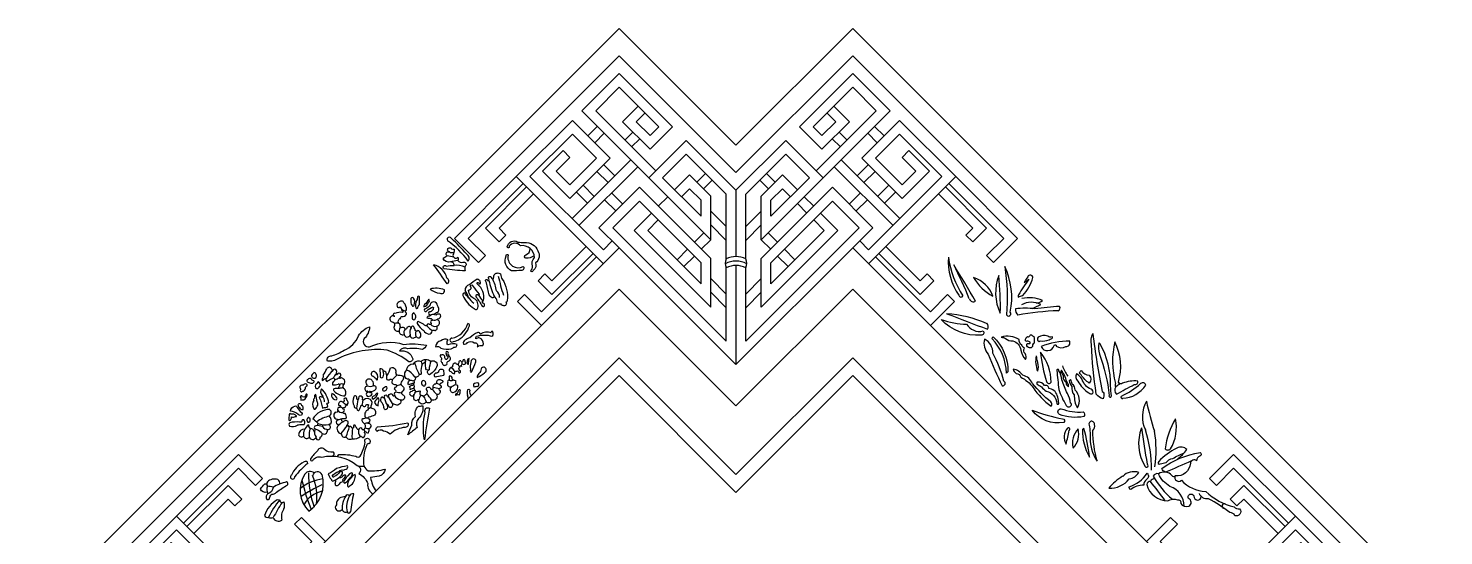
# Model space of a CAD drawing. Extents: x -66030 to 95157, y -13132 to 45879.
# Drawn here: x 28907 to 30510, y 15890 to 16465 of the extents above; entities that cross this region are included whole.
import ezdxf

# ---------------------------------------------------------------- set-up
doc = ezdxf.new("R2010")
doc.units = 0
doc.header["$LTSCALE"] = 100
doc.header["$MEASUREMENT"] = 0
for name, color, linetype in [('3', 11, 'CONTINUOUS'), ('4', 121, 'CONTINUOUS'), ('7', 105, 'CONTINUOUS')]:
    doc.layers.add(name, color=color, linetype=linetype)

# ---------------------------------------------------------------- blocks, each defined once
blk = doc.blocks.new('窗-076')
at = {"layer": '3'}
for p, q in [((-152.4, 1225.8), (-142.7, 1235.5)), ((-145.3, 1218.7), (-135.6, 1228.4)), ((-106.1, 1229.7), (-114.4, 1221.4)), ((106.1, 1229.7), (114.4, 1221.4)), ((145.3, 1218.7), (135.6, 1228.4)), ((152.4, 1225.8), (142.7, 1235.5)), ((-99.1, 1222.6), (-107.4, 1214.3)), ((99.1, 1222.6), (107.4, 1214.3)), ((-168.7, 1140.6), (-108.2, 1201)), ((-136, 1196.1), (-124.6, 1184.7)), ((168.7, 1140.6), (108.2, 1201)), ((136, 1196.1), (124.6, 1184.7)), ((-161.6, 1133.5), (-101.1, 1194)), ((-143.1, 1189.1), (-131.6, 1177.6)), ((-40.4, 1178.1), (-31.4, 1187.1)), ((-33.4, 1171.1), (-24.4, 1180.1)), ((33.4, 1171.1), (24.4, 1180.1)), ((40.4, 1178.1), (31.4, 1187.1)), ((161.6, 1133.5), (101.1, 1194)), ((143.1, 1189.1), (131.6, 1177.6)), ((-164.3, 1167.9), (-152.9, 1156.4)), ((-157.2, 1174.9), (-145.8, 1163.5)), ((-116.6, 1155.5), (-128.1, 1167)), ((116.6, 1155.5), (128.1, 1167)), ((157.2, 1174.9), (145.8, 1163.5)), ((164.3, 1167.9), (152.9, 1156.4)), ((-123.7, 1148.5), (-135.2, 1159.9)), ((-70.2, 1163.1), (-80, 1153.3)), ((72.9, 1146.3), (63.2, 1156)), ((70.2, 1163.1), (80, 1153.3)), ((123.7, 1148.5), (135.2, 1159.9)), ((-26, 1148.3), (-10, 1132.3)), ((26, 1148.3), (10, 1132.3)), ((-33.1, 1125.9), (-42.8, 1116.2)), ((-26, 1134.2), (-10, 1118.2)), ((26, 1134.2), (10, 1118.2)), ((33.1, 1125.9), (42.8, 1116.2)), ((-49.9, 1109.1), (-60.7, 1098.3)), ((-26, 1118.8), (-35.7, 1109.1)), ((26, 1118.8), (35.7, 1109.1)), ((49.9, 1109.1), (60.7, 1098.3)), ((-42.8, 1102), (-53.6, 1091.2)), ((42.8, 1102), (53.6, 1091.2)), ((-26, 1078.9), (-10, 1062.9)), ((26, 1078.9), (10, 1062.9)), ((-26, 1064.8), (-10, 1048.8)), ((26, 1064.8), (10, 1048.8))]:
    blk.add_line(p, q, dxfattribs=at)
for points in [[(120.2, -91.9), (0, 28.3), (-120.2, -91.9), (-700, 487.9), (-579.8, 608.1), (-700, 728.3), (-120.2, 1308.1), (0, 1187.9), (120.2, 1308.1), (700, 728.3), (579.8, 608.1), (700, 487.9)], [(120.2, 105.7), (0, 226), (-120.2, 105.7), (-502.4, 487.9), (-382.2, 608.1), (-502.4, 728.3), (-120.2, 1110.5), (0, 990.3), (120.2, 1110.5), (502.4, 728.3), (382.2, 608.1), (502.4, 487.9)]]:
    blk.add_lwpolyline(points, close=True, dxfattribs=at)
for points in [[(-100.7, 1256.4), (-116.7, 1240.3), (-88.4, 1212), (-65.3, 1235.2), (-120.1, 1289.9), (-158.6, 1251.4), (-26, 1118.8), (-26, 1163.7), (-47.8, 1185.5), (-63.2, 1170.1)], [(100.7, 1256.4), (116.7, 1240.3), (88.4, 1212), (65.3, 1235.2), (120.1, 1289.9), (158.6, 1251.4), (26, 1118.8), (26, 1163.7), (47.8, 1185.5), (63.2, 1170.1)], [(-82.6, 1189.6), (-144.4, 1251.4), (-120.1, 1275.8), (-79.5, 1235.2), (-88.4, 1226.2), (-102.6, 1240.3), (-93.6, 1249.3)], [(82.6, 1189.6), (144.4, 1251.4), (120.1, 1275.8), (79.5, 1235.2), (88.4, 1226.2), (102.6, 1240.3), (93.6, 1249.3)], [(-127.3, 1117.6), (-136.5, 1108.4), (-212, 1183.8), (-168.3, 1227.5), (-143.5, 1202.8), (-170.9, 1175.4), (-185.1, 1189.5), (-170.9, 1203.6), (-178, 1210.7), (-199.2, 1189.5), (-170.9, 1161.2), (-129.4, 1202.8), (-168.3, 1241.7), (-226.1, 1183.8), (-136.5, 1094.2)], [(127.3, 1117.6), (136.5, 1108.4), (212, 1183.8), (168.3, 1227.5), (143.5, 1202.8), (170.9, 1175.4), (185.1, 1189.5), (170.9, 1203.6), (178, 1210.7), (199.2, 1189.5), (170.9, 1161.2), (129.4, 1202.8), (168.3, 1241.7), (226.1, 1183.8), (136.5, 1094.2)], [(-89.7, 1182.5), (-51.2, 1221), (0, 1169.8), (0, 1101.5)], [(89.7, 1182.5), (51.2, 1221), (0, 1169.8), (0, 1101.5)], [(-10, 1099.2), (-10, 1165.7), (-51.2, 1206.9), (-75.5, 1182.5), (-36, 1143), (-36, 1159.6), (-47.8, 1171.4), (-56.1, 1163.1)], [(10, 1099.2), (10, 1165.7), (51.2, 1206.9), (75.5, 1182.5), (36, 1143), (36, 1159.6), (47.8, 1171.4), (56.1, 1163.1)], [(-226.1, 1183.8), (-289.7, 1120.2), (-265, 1095.5), (-257.9, 1102.5), (-275.6, 1120.2), (-219, 1176.8)], [(226.1, 1183.8), (289.7, 1120.2), (265, 1095.5), (257.9, 1102.5), (275.6, 1120.2), (219, 1176.8)], [(-215.5, 1173.2), (-257.9, 1130.8), (-243.8, 1116.7), (-236.7, 1123.7), (-243.8, 1130.8), (-208.4, 1166.2)], [(-87, 1146.3), (-104.9, 1128.3), (-26, 1049.4), (-26, 1099.4), (-99.4, 1172.8), (-141, 1131.2), (-120.2, 1110.5)], [(87, 1146.3), (104.9, 1128.3), (26, 1049.4), (26, 1099.4), (99.4, 1172.8), (141, 1131.2), (120.2, 1110.5)], [(215.5, 1173.2), (257.9, 1130.8), (243.8, 1116.7), (236.7, 1123.7), (243.8, 1130.8), (208.4, 1166.2)], [(-80, 1139.2), (-90.8, 1128.3), (-36, 1073.5), (-36, 1095.2), (-99.4, 1158.6), (-126.8, 1131.2), (-10, 1014.4), (-10, 1090.1)], [(80, 1139.2), (90.8, 1128.3), (36, 1073.5), (36, 1095.2), (99.4, 1158.6), (126.8, 1131.2), (10, 1014.4), (10, 1090.1)], [(-147.1, 1104.8), (-189.5, 1062.4), (-203.6, 1076.5), (-196.6, 1083.6), (-189.5, 1076.5), (-154.1, 1111.9)], [(147.1, 1104.8), (189.5, 1062.4), (203.6, 1076.5), (196.6, 1083.6), (189.5, 1076.5), (154.1, 1111.9)], [(-200.1, 1030.6), (-224.9, 1055.3), (-217.8, 1062.4), (-200.1, 1044.7), (-143.5, 1101.3)], [(200.1, 1030.6), (224.9, 1055.3), (217.8, 1062.4), (200.1, 1044.7), (143.5, 1101.3)], [(0, 1092.3), (0, 990.3)], [(0, 1092.3), (0, 990.3)], [(-575.7, 834.2), (-512.1, 897.9), (-487.3, 873.1), (-494.4, 866), (-512.1, 883.7), (-568.7, 827.1)], [(575.7, 834.2), (512.1, 897.9), (487.3, 873.1), (494.4, 866), (512.1, 883.7), (568.7, 827.1)], [(-565.1, 823.6), (-522.7, 866), (-508.6, 851.9), (-515.6, 844.8), (-522.7, 851.9), (-558.1, 816.5)], [(565.1, 823.6), (522.7, 866), (508.6, 851.9), (515.6, 844.8), (522.7, 851.9), (558.1, 816.5)], [(-509.4, 735.4), (-500.2, 744.6), (-575.7, 820.1), (-619.4, 776.4), (-594.7, 751.7), (-567.3, 779.1), (-581.4, 793.2), (-595.5, 779.1), (-602.6, 786.1), (-581.4, 807.3), (-553.1, 779.1), (-594.7, 737.5), (-633.5, 776.4), (-575.7, 834.2), (-486.1, 744.6)], [(-422.5, 808.2), (-447.2, 833), (-454.3, 825.9), (-436.6, 808.2), (-493.2, 751.7)], [(422.5, 808.2), (447.2, 833), (454.3, 825.9), (436.6, 808.2), (493.2, 751.7)], [(509.4, 735.4), (500.2, 744.6), (575.7, 820.1), (619.4, 776.4), (594.7, 751.7), (567.3, 779.1), (581.4, 793.2), (595.5, 779.1), (602.6, 786.1), (581.4, 807.3), (553.1, 779.1), (594.7, 737.5), (633.5, 776.4), (575.7, 834.2), (486.1, 744.6)]]:
    blk.add_lwpolyline(points, dxfattribs=at)
for points in [[(-298.1, 1091.6, -0.078474), (-290.2, 1092.4, 0.523354), (-293.8, 1096, -0.35045), (-301.4, 1099.2, -0.140216), (-297.3, 1102.2, -0.936691), (-294.9, 1106.3, -1.619986), (-292.7, 1109.5, 0.029796), (-290, 1109, -0.116119), (-291.3, 1102.7, 0.676244), (-286.2, 1100.8, -0.265521), (-286.4, 1097.3, 0.314911), (-281, 1095.7, -0.818841), (-278.6, 1091.6, 0.196699), (-278.6, 1086.7, -0.026359), (-300.3, 1088.9, -1.226166)], [(-208.6, 1087.3, -0.872542), (-211.4, 1086.8, 0.268749), (-209.3, 1091.7, -0.28732), (-207.5, 1100.6, 0.459985), (-221.7, 1112.6, 0.468406), (-233.5, 1112.2, -1.326167), (-235.4, 1111.5, -0.537144), (-224.5, 1116.5, 0.038397), (-217.7, 1115.9, -0.354155), (-204, 1107.4, -0.418192), (-206.4, 1095.1, -0.36603)], [(-221, 1087.1, -0.002758), (-230.9, 1086.8, -0.423408), (-236.6, 1102.1, -1.999066), (-234.8, 1101.7, 0.598104), (-218.9, 1091.4, -0.644626)], [(-248.8, 1082.6, -0.455922), (-242.3, 1083.6, 0.14695), (-240.5, 1078.2, -0.17883), (-235.5, 1056.2, -0.476009), (-236.9, 1054.6, -0.817302), (-239.6, 1051, -0.359206), (-241.8, 1052.7, -0.468995), (-245.8, 1055.6, 0.226754), (-248.9, 1060.6, -0.42274), (-250.9, 1059, -0.183975), (-254.5, 1063.4, 0.015759), (-257.3, 1075.9, -1.862671), (-255.6, 1076.8, 0.811557), (-254.3, 1078.5, -1.177768), (-251.8, 1080.2, 0.607386), (-249.6, 1078.7, -0.062285)], [(264.4, 1060.7, 0.234511), (244.6, 1079.8, 0.1402)], [(282.2, 1044.3, 0.165074), (276.6, 1091.4, -0.056576), (278.4, 1041.5, 1.166406)], [(290.3, 1059.8, -0.046332), (295.2, 1061.5, 0.12322), (305.6, 1079.8, 0.855154), (300.3, 1080.7, 0.07375), (296.7, 1074.9, 0.008207), (301.3, 1078.2, 0.019928), (290.8, 1062.1, 0.226068)], [(-331.3, 1051.6, 0.275557), (-331.8, 1058.7, 0.91057), (-334.5, 1057.2, 0.218559), (-333.4, 1051, 0.805803)], [(-327.4, 1048.8, -0.201267), (-326.3, 1051.5, 0.417712), (-325.7, 1053.4, 0.015119), (-325.7, 1059.9, 0.539218), (-327.8, 1060.2, -0.182731), (-328.8, 1056.3, 0.164079), (-329.4, 1048.6, 0.667686)], [(-306.2, 1044.8, 0.233411), (-307.2, 1051.3, 0.829738), (-314.9, 1051.9, -0.203779), (-319.5, 1047.8, 1.712749), (-318.1, 1045.6, -0.101011), (-311.6, 1049.9, -0.472005), (-315.4, 1044.6, 0.889762), (-315.4, 1041.9, -1), (-315.4, 1040.1, 0.500565), (-318, 1038.3, 0.022479), (-313.6, 1037.7, -0.367162), (-312.5, 1035.6, 0.781681), (-314.2, 1033.4, -1.185304), (-315.8, 1031.9, 0.8024), (-318, 1030.1, -0.19771), (-320.4, 1030.9, 0.072799), (-325.8, 1033.9, 1.001056), (-328, 1032.5, 0.100877), (-321.4, 1025.4, 0.217072), (-316.1, 1021.7, 0.425044), (-312.6, 1025.1, -0.480994), (-310, 1025.4, 0.612962), (-308.1, 1030, 0.50954), (-305.5, 1035.1, -0.320144), (-306.7, 1037.4, 0.526854), (-304, 1041.4, 0.447002), (-308.2, 1041.4, -0.537254), (-310.2, 1042.5, -0.062316)], [(-320.5, 1052, 0.32047), (-321.1, 1049.6, 0.176117), (-316.4, 1054.3, 0.36365), (-316, 1057.7, -0.0719)], [(-330.6, 1036.8, 0.348886), (-330.2, 1041.8, 0.010857), (-331.6, 1043.5, 0.291534), (-333.3, 1041.3, 0.128171), (-333.1, 1038, 0.661347)], [(254.3, 1024.9, -0.66012), (252.2, 1020.6, -0.226723), (211.3, 1036.6, 0.075504), (237.4, 1031.9, 0.331023)], [(-336.7, 993.2, 0.082102), (-359.1, 1005.2, 0.141145), (-409.1, 996.7, -0.18881), (-420.5, 993.9, -0.528093), (-416, 999.3, 0.057208), (-403.3, 1005.1, 0.204175), (-388.4, 1019.9, -0.179631), (-377, 1029.2, -0.181164), (-382.6, 1017.1, 0.673581), (-377, 1008.5, -0.194248), (-342.1, 1011.1, -0.076515), (-318.4, 1010.2, -0.19113), (-322.9, 1005.7, 0.118664), (-337.6, 1006.5, 0.412791), (-346.2, 1004.4, -0.379123), (-332.6, 996.4, -0.464362)], [(297.9, 1015.8, -0.307439), (299.4, 1018.2, -0.671684), (300.3, 1019, 0.404975), (302.7, 1020.6, -0.376074), (304, 1021.1, 0.088478), (306.5, 1019.2, -0.084923), (306.7, 1012.2, 0.380538), (305.1, 1008.8, -0.318216), (302.1, 1007.6, -0.396108), (299.2, 1010.7, -0.148321), (299.9, 1011.9, 0.071096), (302.5, 1012.1, 0.6422), (302.2, 1013.7, 0.276371), (298.2, 1014, -0.015632)], [(325.3, 1019, -0.368245), (320.8, 1019.5, 0.252006), (311, 1018.4, 0.358167), (310.9, 1014.6, 0.392639), (313, 1014.7, 0.111242), (322.3, 1015.7, -0.162457), (324.5, 1017, 0.772086)], [(378, 954.9, -0.126262), (370.8, 959.9, -0.032794), (366, 1010.8, -0.195491), (367.2, 1022.2, 0.018653), (376.8, 962.6, -0.342708), (378.4, 961, -0.084108)], [(-296.6, 1010.5, -0.361086), (-296.3, 1015.7, 0.30869), (-303.7, 1014.9, 0.35314), (-309.1, 1008.7, -0.32947), (-303.7, 1007.1, 0.110131), (-293, 1006.6, 0.114535), (-290.4, 1008.1, 0.477646), (-286.9, 1011.1, 0.173186)], [(275.8, 973.2, 0.061767), (264.4, 1002, 0.286504), (255.7, 1016.5, 0.244645), (259.5, 1001.1, 0.022422), (274, 968.6, 0.852259)], [(279.9, 982.9, -0.055442), (278.5, 981.6, 0.180144), (263.5, 1017, -0.176378), (264.6, 1019, -0.209514)], [(297.9, 995.6, 0.306451), (297.7, 1001.6, -0.369205), (296.8, 1007.3, -0.255891), (294.2, 1010.3, -0.288058), (291.4, 1016.1, 0.228433), (273, 1018.5, -0.089339), (277.4, 1017.3, 0.224023), (284.9, 1014.7, -0.327523), (293.1, 1005.3, 0.131614)], [(343.5, 1014.3, 0.113316), (314.1, 1008.8, 0.697077), (327.3, 1009.9, -0.905094), (329.6, 1009.3, 0.306163), (339.3, 1008.9, 0.562623)], [(385.4, 968.3, 0.143514), (374.4, 1011.9, 0.113853), (373.3, 1012.5, 0.104307), (374, 1001.2, -0.068085), (383.9, 958.4, 1.280409), (386.3, 958.1, 0.013761)], [(409.9, 969.8, 0.618702), (413.5, 973.4, 0.104569), (397.9, 971.2, -0.531561), (393.5, 972.1, 0.193485), (389.9, 1013.9, 0.128424), (390.6, 971, 0.375717), (390.9, 967.4, 0.360729), (391.5, 959.8, -0.005361)], [(-297, 996.8, -0.671977), (-299, 996, -0.197723), (-299.5, 998.7, 0.431393), (-302.3, 1000.2, -0.41386), (-303.6, 1000.6, 0.561581), (-304.2, 998.3, -0.463249), (-303.5, 995, 0.456026), (-302.3, 992.4, 0.021112), (-302.2, 991, 0.642064), (-297.3, 991.1, -0.511918), (-295.7, 993.8, 0.563032), (-295, 998.8, -0.499648), (-295.3, 999.9, -0.55798), (-296, 1002.1, 0.659415), (-298.2, 1003.5, 0.281205), (-297.5, 999.4, -0.744299), (-296.6, 997.8, -0.71189)], [(-274.6, 996.5, 0.355945), (-276.6, 994.6, -0.554608), (-276.9, 992.9, 0.601451), (-275.3, 990.6, -0.019415)], [(-272.7, 994.4, -0.011752), (-273.7, 987.1, -0.260386), (-273.4, 983.6, 0.998936), (-271.7, 983.3, 0.002738), (-267.7, 993, 0.333011), (-269, 996, 0.333656)], [(-435.9, 970.9, -0.139993), (-440.4, 971.9, -0.459718), (-441.1, 974.8, -0.245572), (-437.7, 976.3, 0.302455), (-434.7, 974.1, -0.474244)], [(-300.7, 979.3, 0.142852), (-300.8, 984.4, 0.536805), (-306, 983.6, -0.515946), (-309.3, 981.5, -0.123608), (-310.6, 980.2, 0.750432), (-307.9, 977.9, -0.046881)], [(-293.9, 967.3, -0.881836), (-293.4, 966.3, 0.474553), (-293.6, 962.9, 0.280976), (-291, 961.5, 0.322012), (-286.2, 967, 0.350445), (-287.4, 969.4, -1.200988), (-287.9, 970.3, -0.202271), (-288.1, 973.3, 0.164861), (-291.3, 974.3, -0.24776), (-292.2, 977.2, 0.383633), (-295.2, 978.4, 0.052983), (-295.1, 974.2, 0.699294), (-296.7, 972.1, 0.195993), (-296.8, 968.9, 0.148293)], [(-258.8, 987.6, 0.362389), (-262.4, 985.9, -0.286134), (-264.8, 981.2, 0.188603), (-266.4, 977, 0.093487), (-258.9, 981.9, 0.646618)], [(324, 951.9, -0.050162), (305.3, 970.7, 0.246822), (295.1, 979.3, 0.214351), (285.3, 985.5, 0.224542), (288.4, 981.3, -0.315561), (293.2, 977.4, -0.113585), (305.7, 966.8, 0.085849), (324.3, 947.6, 0.454108)], [(344.4, 950.7, 0.074994), (341.1, 960.4, -0.032601), (335.4, 974.6, 0.114467), (332.4, 984, 1.190879), (330.1, 984.1, -0.008183), (332.1, 964.8, 0.058245), (339.9, 948.2, 0.528729), (344.9, 948.2, 0.448705)], [(342.2, 967.5, -0.11589), (342.2, 969.9, -0.140173), (339.6, 976.1, 0.073704), (336.2, 982.5, 0.413855), (335.5, 983.9, 0.684142), (334.3, 983.7, 0.210537), (334.7, 982.2, -0.0915), (336.7, 978.9, 0.256933), (338.4, 973.3, -0.350458), (339.8, 970.4, 0.104766)], [(365.4, 965.1, -0.238194), (356.2, 975.4, 0.117503), (350.3, 980.9, 0.334881), (351.7, 973.3, 0.106251), (363.1, 961.2, 0.318605), (367.1, 960.6, 0.467239)], [(355.2, 979.8, -0.747132), (355.3, 984.1, 0.206885), (363.5, 979.4, -0.406406), (363.5, 971.2, -0.092217)], [(-441.4, 968.4, 0.499627), (-442, 970.3, 0.27389), (-445.6, 969.3, 0.467428), (-449, 966.6, -0.422635), (-448.5, 963.5, 0.719939), (-446.3, 962.8, 0.410988), (-443.2, 966.2, -0.263087)], [(-430.3, 965.8, 0.052547), (-427.6, 968.8, 0.248669), (-429.8, 972.5, 0.322662), (-431.2, 970.7, -0.109909), (-432.8, 969.5, 0.180407), (-432.9, 966.5, 0.361717)], [(-419, 951, 0.159161), (-426.5, 965.4, 0.403491), (-425.8, 958.6, -0.773858), (-426.2, 956.7, 0.561724), (-428.8, 956.4, -0.070002), (-425.7, 945.6, -0.129416), (-422, 946, 0.83093), (-421.3, 949.8, -0.343482)], [(-359.2, 967.4, 0.286728), (-363.8, 964.9, 0.435551), (-362.2, 963.2, 0.404429), (-359.7, 964.8, 0.259292)], [(330.2, 950.2, 1.241648), (332, 951.5, 0.099351), (330.6, 958.6, 0.310234), (321.9, 965.6, 0.57544), (317.6, 968.7, 0.329954), (310.1, 972.1, 0.6725), (310.1, 970.2, 0.02692), (314.3, 967.4, 0.067788), (319.3, 963.1, -0.330005)], [(348.2, 959.1, 0.151261), (351.3, 945.9, 0.34133), (349, 964.1, 0.2812), (345.9, 970.1, 0.162134), (344.2, 975.1, -0.080756), (342.9, 973.6, 0.109672), (345.6, 967.9, 0.224193)], [(-458.6, 942.3, -0.34029), (-453.9, 947.5, -0.579814), (-451.6, 946.3, 0.136618), (-447, 940.9, -0.20226), (-446.7, 938.7, -0.430399), (-450.5, 939.1, 0.156488)], [(-445.5, 943.6, -0.292174), (-448.1, 944.8, -0.211685), (-450.5, 949, -0.540702), (-447.8, 949.9, 0.247512), (-446.1, 947.9, -0.091052), (-445.9, 944.9, 0.288517)], [(-446.1, 957.2, 1), (-448.4, 957, -0.284344), (-447.9, 953.7, -0.113921), (-444.7, 954, 0.174716), (-441.3, 958.9, 1.089486), (-442.7, 959.4, -0.628916)], [(-430.5, 948.5, 0.22974), (-431, 952.3, 0.024366), (-432.3, 959.5, 0.212448), (-433.9, 958.5, -0.110059), (-434.1, 955.3, 0.445717), (-434.5, 953.4, 0.251879), (-434.9, 945.4, 0.302421), (-433.2, 944.3, 0.085778)], [(-411.6, 954, 0.531483), (-410.8, 956, 0.183065), (-416.1, 960.5, 0.13396), (-416.3, 957.9, 0.375137)], [(-401.1, 935, 0.259949), (-402.3, 940.1, -1.039518), (-403.9, 942, 0.858109), (-404.1, 944.4, -0.817588), (-403.6, 946, 0.692113), (-401.9, 948.9, -1.54857), (-401.1, 949, 1), (-399.8, 949.5, 0.414027), (-400.5, 953.8, 1.538574), (-403.4, 953.3, -0.535734), (-404.6, 951.7, 0.620671), (-409.2, 949.2, 0.561335), (-407.4, 948.3, -0.512103), (-407.6, 946, 0.802791), (-409.7, 943, -0.541927), (-412.5, 941.2, 0.610288), (-410.9, 934.1, -0.89753), (-410, 932.8, 0.740577), (-410.3, 928.9, -1.235716), (-409.7, 927.2, 0.576116), (-406.1, 919.1, 0.618624), (-401.1, 916.1, 0.473441), (-395.1, 914, 0.278035), (-386.2, 916.8, 0.175973), (-383.8, 915.2, 0.315367), (-381.8, 919.6, -0.702256), (-381.4, 921.9, 0.422192), (-378.1, 920.2, 0.15166), (-377.5, 924.7, 0.913604), (-378.1, 929.7, -1), (-377.7, 931, 0.7844), (-378.1, 934.6, -0.781002), (-377.4, 936.4, -0.001613), (-371.4, 938.6, 0.413282), (-372.5, 944.6, -0.165925), (-376.4, 946, 0.465528), (-375.4, 947.8, 0.921185), (-382.9, 954, -0.956505), (-384.3, 954.8, 1.140439), (-388.5, 955.9, -1.360671), (-390.3, 955.4, 0.992868), (-393.4, 957.2, 0.235381), (-392.9, 947.8, 0.683656), (-391.2, 945.9, -0.273464), (-389.8, 943.8, 0.439803), (-387.7, 943.4, -0.024836), (-385.6, 948.4, -0.490185), (-383.6, 947.6, 0.538215), (-381, 948.3, -0.539586), (-378.2, 948.9, 0.034291), (-378.8, 946.5, -0.081627), (-378.6, 944.4, -0.281391), (-380.5, 942.6, -0.063297), (-382, 940.3, 0.05713), (-382, 936.9, -0.520298), (-381.7, 935.2, -0.236323), (-383.2, 934.5, 0.720625), (-384.8, 932, 0.083173), (-382.4, 929.5, -0.389715), (-383, 923.4, -0.49883), (-384.8, 923.6, 0.759149), (-387.7, 924.3, -0.765731), (-389.6, 923.9, -0.061525), (-391.6, 927.1, 1.132812), (-393.5, 926.9, -0.666844), (-395.5, 924.9, 0.575337), (-398.4, 926.3, 0.839582), (-399.9, 926.9, -0.654319), (-400.1, 928.4, 0.263909), (-399.1, 931.7, 0.468408), (-404.5, 931, -0.322115), (-405.8, 934.9, 0.043692)], [(-373.7, 954.8, 0.257278), (-368.6, 960.8, 0.209841), (-371.1, 959.7, -0.315594), (-373.8, 957.5, 0.586474)], [(-368.4, 948, -0.016261), (-367.2, 953.7, 0.100829), (-368.2, 956.4, 0.162914), (-371.9, 951.4, 0.216641)], [(-337.7, 918.1, -0.008816), (-333.7, 928.1, -0.221379), (-329.9, 937, -0.261263), (-326.9, 947.5, 0.033299), (-322.4, 948, -0.25307), (-326.7, 934.7, 0.289471), (-328.2, 925.6, -0.019547)], [(-459.3, 930.5, 0.384181), (-459.5, 927, 0.227461), (-451.2, 927.9, -0.630364), (-450.2, 928.3, -0.038927), (-444.5, 928.7, 0.29752), (-443.8, 931.3, 0.218047), (-444.7, 933.3, 0.615765), (-446.8, 932.5, -0.655369), (-449.2, 931.2, 0.066872)], [(-440.6, 931.2, 0.31523), (-438.6, 931.6, 0.321421), (-438.7, 935, -0.487796), (-439.5, 935.7, 0.721031), (-440.4, 935.6, 0.23045), (-441.4, 934.6, 0.390336), (-441.6, 932.9, 0.162097)], [(-315.3, 945.5, 0.009205), (-320.6, 913, -0.102941), (-319.9, 941, -0.76774)], [(337.3, 930.8, -0.285934), (304.8, 943.3, 0.041567), (336.2, 934.4, -0.768516)], [(332.8, 939.1, -0.791434), (334.8, 944.9, 0.113877), (357.4, 941.6, -0.477954), (357.9, 936.8, -0.139452)], [(447.2, 903.6, 0.187895), (452.3, 934.5, 0.103284), (441.7, 903.6, 0.462985)], [(-340.3, 925.6, 0.19725), (-355.9, 918.6, 0.109673), (-362.7, 921.9, 0.320583), (-369.5, 921.6, -0.562171), (-369, 926.1, 0.025496), (-337.7, 930.2, -0.538441)], [(342.9, 922.7, 1.231043), (341.1, 924.9, 0.318932), (339.7, 908.5, 0.025332)], [(357.9, 924.6, 0.004875), (356.5, 923.5, 0.132177), (363.7, 895, 0.053072)], [(371.7, 890.8, -0.063598), (367.3, 922.4, 0.273864), (369, 928.8, 0.514024), (364.8, 931.8, 0.394511), (363.9, 926.4, 0.013154), (364.6, 917.8, 0.17186)], [(-404.9, 879.8, 0.285144), (-407.9, 879.6, -0.184133), (-413.5, 875, -0.710823), (-415.5, 875.6, -0.138861), (-408.8, 880.4, -0.29344), (-403.8, 881.7, -0.089121), (-401.1, 882.8, 0.472804), (-399.9, 886, 0.068299), (-411.1, 883.2, -0.090752), (-419.6, 877.8, 0.164898), (-416.4, 872, 0.556484), (-414.3, 870.6, 0.126558), (-404.9, 877.8, -0.203483)], [(-404, 869.9, 0.379354), (-402.8, 868.4, 0.143481), (-396.9, 873.9, 0.17932), (-394.5, 878.7, 0.231872), (-397.8, 877.7, 0.072543)], [(-395.9, 866.4, 0.240133), (-391.8, 877.3, 0.222577), (-396.5, 873.1, 0.236263), (-399.8, 865.5, 0.58089), (-398, 864.7, -0.204254)], [(419.7, 866.3, 0.143114), (406.2, 861.8, -0.36527), (404.6, 864.6, 0.179081), (423.2, 878.4, -0.482664), (422.6, 872, 0.24406)], [(-480, 852.7, -0.196084), (-477.8, 856.8, 0.167), (-472.8, 858.9, -0.049017), (-461.8, 866.2, 0.565844), (-462.5, 869.5, 0.092324), (-476.4, 863.9, -0.309532), (-481.7, 857.4, 0.383373), (-482.9, 851.6, 0.51498)]]:
    blk.add_lwpolyline(points, format="xyb", close=True, dxfattribs=at)
for points in [[(-207.6, 1102.2, -0.137441), (-216.2, 1099.7, -0.685113), (-216.4, 1103.2, 0.365335), (-211.9, 1109.9, 0.365335)], [(-274.9, 1058.8, -0.068559), (-279.2, 1064.2, 0.511918), (-281, 1061.6, 0.155683), (-269.5, 1048.1, 0.445006), (-266.3, 1047.5, 0.347718), (-268.3, 1057.6, -0.272204), (-275.3, 1066.9, 0.401147), (-272.5, 1069.9, -1.840203), (-270.7, 1071.2, 0.036788), (-264.4, 1062.9, -0.764685), (-265.8, 1062, 0.848126), (-267.4, 1059.7, -0.055844), (-261.3, 1050.3, 1.045679), (-259.6, 1053.2, -0.802795), (-259.9, 1056.3, 0.294277), (-266, 1073.1, -1.701279), (-264.8, 1074.2, 0.885365), (-263.1, 1074, 0.47902), (-266.4, 1078.1)], [(-344.3, 1047.6, 0.18705), (-344, 1046.1, -0.690856), (-343.4, 1043.8, 0.186854), (-350.7, 1043, 1.316486), (-351.2, 1040.1, 1.109105), (-354, 1034.3, -0.496832), (-351.4, 1030.7, 0.696117), (-346.8, 1024.8, 0.592942), (-341.6, 1021.4, 0.843243), (-335.4, 1021.1, 0.421376), (-332.4, 1017.4, 0.035284), (-329.1, 1019.1, 0.504603), (-324.9, 1018.6, 0.450507), (-327.4, 1025.4, -0.82867), (-330.3, 1026.3, 0.06111), (-332.1, 1030, 0.442019), (-334.4, 1028.2, 0.702327), (-338.9, 1027.7, -1.103644), (-341.2, 1028.3, 0.158253), (-344.7, 1028.1, -0.110789), (-345.9, 1031.8, -0.413951), (-347.3, 1035.6, -0.388298), (-344.9, 1037.9, -0.618784), (-344.1, 1039.7, 0.281653), (-339.2, 1042.1, 0.43477), (-340.2, 1044.2, -0.220806), (-339.1, 1046.7, 0.178715), (-341.7, 1054, 0.539628), (-346.5, 1054.8, 0.480984), (-348.6, 1050.5, 0.721929), (-345.7, 1049.6, 0.272954), (-339.9, 1045.6)], [(-261.7, 1016.3, 0.419584), (-267.6, 1016.8, -0.386867), (-266.9, 1019.5, -0.160932), (-251.1, 1019.5, 0.321167), (-250.1, 1023.6, 1.42203), (-251.9, 1022.9, 0.232658), (-263.4, 1021.7, 0.579634), (-265.7, 1023.2, 0.113244), (-273.8, 1017.7, 0.126027), (-279, 1015.5, 0.3406), (-280.6, 1011.5, 0.350029), (-276.3, 1013.1, -0.353141), (-269.4, 1012.6, -0.750094), (-266.5, 1008.7, -0.250489), (-260.5, 1009.8, 0.345549), (-262, 1016.5)], [(-329.4, 962.5, -0.019862), (-324.9, 963.2, 0.153567), (-325.1, 959.1, -0.062225), (-322.4, 958.4, 0.44119), (-321.1, 957.1, -0.205513), (-318.2, 960.2, 0.356796), (-318.6, 964.7, -0.970487), (-314.4, 965.6, 0.804854), (-311.5, 966.9, -0.406223), (-309.8, 970.5, 0.51816), (-307.8, 973, -0.515663), (-303.1, 974.4, -0.838799), (-303.1, 971.3, 0.364849), (-304.9, 969.2, -0.571083), (-304, 965.9, 1.035991), (-305, 963.9, -0.756856), (-308.2, 959.8, -0.747796), (-313.5, 954, -0.790249), (-318.9, 952.2, -0.698097), (-326.5, 952.5, 0.497585), (-327.5, 954.1, -0.785575), (-331.4, 955.5, -0.2144), (-329.4, 962.5, 0.087925), (-331, 964.9, -0.188122), (-331.1, 966.6, 0.324867), (-332.9, 970.8, 0.059339), (-336.8, 969.5, -0.378683), (-336.3, 973.6, 0.57148), (-336.7, 975.2, -0.403139), (-340.7, 978.2, -0.284653), (-338.7, 984.8, -0.464615), (-331.9, 990.9, -0.443472), (-323.9, 993.5, -0.414283), (-314.2, 993.8, -0.585946), (-307.6, 989.3, -0.184838), (-315.4, 979.9, -0.720874), (-315.9, 984.9, -0.719939), (-319.3, 987.2, -0.017237), (-319.5, 993.1, -0.019431), (-323.1, 990.6, 0.13653), (-324, 981.9, -1.220095), (-326.3, 981.1, -0.673542), (-330.5, 977.8, -0.519385), (-331.7, 973.6, -0.781681), (-332.9, 970.8)], [(-437, 979.3, 0.586762), (-432.4, 976.8, 0.489716), (-434.3, 982.3, 0.489716)], [(-366.2, 977.4, 0.513869), (-363.1, 977.7, 0.174442), (-363, 983.5, 0.57718), (-366.4, 985.9, 0.186839), (-366.5, 983.4, -0.074941), (-366.1, 977.3)], [(-359.3, 978.7, 0.085495), (-355.4, 987.1, -0.698638), (-350.4, 981.4, 0.253046), (-346.7, 979.3, -0.886587), (-343.8, 973.3, 0.515239), (-343.4, 968.4, -0.603939), (-343.7, 962.6, 0.558444), (-342.8, 959.2, -1.053599), (-345.5, 954.1, -0.742753), (-350.2, 949, -0.098941), (-353.8, 950.3, -0.61486), (-356.4, 946, -0.093834), (-358, 948.9, 0.634414), (-358.8, 947.3, -0.51258), (-361.1, 943.7, -0.255985), (-362.5, 947.1, 0.150219), (-365.1, 952, -0.287686), (-364.7, 956.7, -0.064098), (-363.8, 957.5, 0.261001), (-362.6, 956, 0.457341), (-361.7, 958.4, -0.69944), (-359.2, 958.1, 1.34249), (-357.5, 958.5, -0.642315), (-353.3, 959.5)], [(-353.5, 959.7, 1.964973), (-351.6, 960.2, -0.250316), (-350, 962.4, 0.537107), (-350.8, 964.2, -0.684276), (-349.6, 967.3, 0.598978), (-349.8, 969.6, -0.350454), (-353.7, 971.2, -0.174211), (-353.4, 973.9, 0.448709), (-355.9, 974.8, -0.600681), (-359.4, 975.6, 0.145557), (-360, 981.7, 0.302468), (-363, 983.5)], [(-320.1, 973.2, 0.522359), (-323.4, 972.8, 0.353842), (-322.4, 969, 0.562668), (-319.8, 969.2, 0.43714), (-320.3, 973.3)], [(-452.7, 937.7, 0.267232), (-458, 939.2, 0.768107), (-459.7, 939.1, 0.068451), (-460.2, 933, 0.500363), (-458.1, 933.7, 0.19267), (-457.5, 936.5, 0.178929), (-453.2, 937, 1.665417), (-452.7, 937.7, 1.665417)], [(-421.5, 923.8, 0.596615), (-417.3, 926.2, 0.195675), (-418.9, 928.7, -0.131929), (-417, 929.4, 0.341635), (-418.7, 937.5, 0.568316), (-417.9, 943.9, 0.568316)], [(-450.1, 918.1, 0.632507), (-445, 916.8, 0.629425), (-439.1, 915.7, 0.669397), (-432.2, 915.4, 1.296593), (-428, 915.5, 0.283738), (-425.7, 919.3)], [(-415.7, 896.2, 0.641838), (-414.2, 900.3, -0.229569), (-423.8, 903.2, 0.492428), (-430.5, 902, 0.052519), (-437.8, 893.4, 0.944928), (-435.6, 891.7, -0.361986), (-426.2, 895, -0.239249), (-390, 886.6, -0.589705), (-388, 878.2, -0.194066), (-379, 867.8, 0.309098), (-373.3, 857)], [(-410, 895.7, -0.178861), (-408.6, 897.6, -0.089604), (-391.2, 895.9, 0.414073), (-386.7, 895.9, 0.076012), (-381.6, 910.4, -0.771325), (-378.5, 914.2, -0.499764), (-377.4, 908.9, 0.484702), (-379.8, 907.6, 0.149307), (-383, 885.6, 0.119928), (-378.6, 881.1, 0.085593), (-360.9, 882.7, -0.313057), (-367.3, 875.6, -0.029233), (-376.1, 874, 0.107999), (-370.4, 859.9, 0.107999)], [(464.1, 902.8, 0.349574), (453.7, 904.2, 0.094241), (435, 890.5, 0.979036), (436.7, 888, -0.092035), (442.6, 889.4, -0.210861), (449.5, 893.7, -0.035869), (461.3, 899.4)], [(468.7, 891.1, 0.000708), (442.1, 879.5, -0.177982), (438.1, 883.2, -0.11689), (477.6, 899.9, -0.6325), (477.4, 896.1, 0.328093), (474.1, 891.3, 0.596687), (467.6, 888.7, -0.438361), (452.1, 875.8, 0.842301), (458.4, 871.2, 0.192135), (483.4, 859.6, 0.123974), (512.6, 843.8, 0.188571), (518.3, 841.9, -0.800566), (513.3, 834.8, 0.350451), (508.4, 837.9, 0.037575), (486.2, 852.3, -0.386452), (476.9, 857.7)], [(-408.3, 874.3, 0.13228), (-407.5, 874.1, 0.34258), (-404.7, 875.6, -0.324277), (-402.3, 876.8, -0.69348), (-402.1, 875.4, -0.037537), (-404.8, 871.7, -0.414617), (-405.8, 869.4, 0.140841), (-409, 866.4, -0.496164), (-412.1, 866.1, -0.169464), (-412.1, 869.3, 0.142801), (-412.1, 871.6)], [(448.7, 876.2, 0.351899), (434.9, 877.9, 0.367395), (429.4, 875.4, 0.08962), (449.2, 851.8, 0.08962)], [(461.3, 844.5, 0.324548), (446.6, 864.9, -0.159887), (434.9, 877.9)], [(-482.4, 859.1, -0.383515), (-489.5, 862.2, -0.062103), (-484.9, 867.5, 0.022421), (-482.9, 867.4, 0.022421)], [(-469.7, 867.4, 0.345888), (-471.6, 872, 0.267392), (-482.3, 869.6, 0.316598), (-482.2, 865.2, 0.244589), (-481.7, 857.4)], [(430.9, 872.9, 0.248349), (426.5, 870.1, 0.343199), (422.7, 867, 0.340328), (444.3, 850, -0.24227), (454.4, 851.2, -0.601445), (457.6, 847.6, 0.354279), (466.2, 844.5, 0.617698), (465.8, 852.5, -1.145524), (471.2, 855, 0.982565), (478.9, 854.4, 0.982565)]]:
    blk.add_lwpolyline(points, format="xyb", dxfattribs=at)
for centre, radius, start, end in [((-295, 1119), 2.4, 24.4572, 213.4382), ((-344.2, 1047.8), 84.3, 35.5089, 55.9584), ((-507.3, 889.7), 314.7, 42.9543, 47.0457), ((-315, 1075.6), 17.8, 12.3753, 77.6247), ((-1267.2, 387.4), 1188.2, 35.2676, 36.4294), ((-302.8, 1060), 42.6, 73.1494, 82.5529), ((-292.1, 1110.7), 5.19, 237.6754, 290.1278), ((-228.4, 762.2), 340.1, 99.8321, 101.0863), ((-288, 1070.4), 22.1, 65.5839, 95.693), ((-279.9, 1099.8), 5.27, 325.542, 55.5053), ((-0.6, 1094.6), 10.5, 154.0774, 205.9226), ((0, 1073.8), 23.1, 61.4561, 118.5439), ((0, 1078.4), 23.1, 64.3529, 115.6471), ((0.6, 1094.6), 10.5, 334.0774, 25.9226), ((279.5, 1096.5), 61, 175.8843, 214.8289), ((312.6, 1113.2), 94.7, 187.4878, 213.4013), ((-2240.6, -404.6), 2884.1, 30.4158, 31.2829), ((-120.8, 914.9), 388.2, 21.6164, 27.3168), ((-299.1, 1076.3), 3.5, 306.3328, 64.1239), ((-189.7, 958.8), 141.8, 122.6499, 126.7162), ((-278.2, 1062.6), 31.9, 6.2628, 29.9877), ((-16.8, 1133.6), 233.8, 192.9399, 197.8613), ((0, 1069.2), 23.1, 64.3529, 115.6471), ((316.8, 1064.3), 49.6, 159.2389, 205.1359), ((-49.3, 1050.3), 321.4, 358.7402, 5.6345), ((-308.7, 1044.8), 24.1, 68.7939, 104.8932), ((-301.4, 1085.7), 22.2, 232.5795, 261.7048), ((-303.1, 1066.5), 3.16, 240.7492, 14.0436), ((-273.5, 1067.2), 5.4, 101.1053, 185.9764), ((-288.7, 1057.6), 13.4, 7.7296, 42.3934), ((-163.5, 1098.3), 93.3, 193.1866, 203.8239), ((-251.5, 1059.8), 8.09, 357.146, 51.1912), ((-172.4, 1148.3), 136.1, 220.7884, 224.2146), ((-235.3, 1078.5), 33.9, 209.2196, 221.7878), ((231.6, 1061.9), 2.13, 187.5914, 336.0819), ((244.4, 1059.5), 4.48, 200.6256, 299.3555), ((304.1, 1033.8), 20.7, 62.7526, 119.3003), ((302.1, 1024.5), 34.6, 67.0153, 103.2287), ((270.5, 1129.9), 88.9, 292.8307, 299.0146), ((355.5, 695.3), 355.6, 93.6162, 97.7374), ((309.6, 1062.4), 8.53, 266.0002, 314.8386), ((330.8, 1048.5), 2.79, 286.0584, 37.1273), ((-311.6, 1037.9), 4.16, 64.3073, 132.6221), ((-310.6, 1042.1), 6.08, 252.2479, 310.1384), ((1035.2, 3133.9), 2245.6, 248.6272, 249.7766), ((206.6, 909.5), 133.5, 67.3664, 85.6417), ((297.6, 982), 66.4, 81.3033, 98.6277), ((296.3, 1047.3), 8.71, 177.4757, 223.3296), ((342.8, 749), 297, 92.1554, 100.2378), ((-351.6, 1070.5), 37.4, 269.643, 276.4752), ((-340.8, 1024.9), 5.96, 137.2034, 181.291), ((-336.8, 1023.2), 5.08, 135.2718, 200.2107), ((-328.3, 1023.7), 7.55, 143.7231, 200.301), ((-324.4, 1022), 5.52, 150.8066, 211.662), ((-265.2, 1082.2), 74.2, 224.5731, 230.2943), ((-309.9, 1035.1), 5.44, 218.7584, 288.5715), ((-296.9, 1038.9), 21.9, 282.1485, 343.372), ((-298.2, 1037.2), 24.8, 300.2809, 343.8516), ((-276.3, 1030.7), 2.05, 350.579, 78.2072), ((255.2, 1029.3), 4.52, 325.2, 51.1262), ((-292.4, 1015.5), 2.04, 88.5458, 268.0515), ((-304.4, 1059.1), 47.2, 284.6733, 293.3876), ((-287.1, 1002.9), 44.9, 193.2407, 209.0324), ((-315.2, 994.3), 8.75, 184.9996, 204.5474), ((-310.2, 997), 10.1, 188.4713, 203.1314), ((-290.2, 983.7), 25.7, 156.2607, 177.303), ((-289, 988.8), 2.82, 114.9433, 196.2142), ((-289, 990.3), 1.57, 22.8227, 140.8514), ((-286.9, 992.7), 1.87, 251.763, 352.218), ((-283.7, 990.8), 2.27, 171.204, 270.1087), ((-283.9, 992.9), 1.32, 59.673, 200.3754), ((-282.1, 994.2), 1.07, 186.5473, 304.519), ((-281.1, 989.3), 1.65, 97.8043, 209.1079), ((-249.8, 998.5), 32.9, 189.4379, 193.5331), ((-273.8, 991), 8.05, 148.1758, 163.3077), ((-279.8, 992.9), 2.49, 233.3139, 292.3687), ((-280, 994), 1.41, 331.0094, 118.9906), ((-280.6, 992.1), 2.22, 320.143, 34.4453), ((335, 993.6), 26.6, 167.788, 202.4842), ((329.3, 999.9), 20.3, 181.9863, 201.6133), ((296.5, 987.9), 14.7, 342.1213, 17.9478), ((471.9, 1020.5), 159.5, 186.2852, 197.421), ((274.7, 972), 49.6, 0.1325, 38.6644), ((315.6, 315.5), 1003.4, 138.3585, 138.5859), ((-424.3, 975), 1.6, 126.485, 233.584), ((-427.4, 978.2), 2.87, 318.0834, 20.7417), ((-420.7, 970.7), 5.46, 99.7228, 145.5702), ((-505.9, 1028.1), 94.7, 328.9897, 333.4877), ((-420, 974.8), 2.04, 143.4585, 249.378), ((-392, 957.3), 35.1, 131.0894, 147.7188), ((-418, 984.1), 3.58, 96.1342, 151.22), ((-419.9, 983), 4.89, 9.2833, 71.9298), ((-414.6, 974.5), 1.85, 33.31, 143.1498), ((-412.9, 983.3), 2.21, 320.1494, 168.8804), ((-400.3, 969.9), 15.6, 136.1714, 155.6989), ((-392.6, 938.8), 40.8, 112.1926, 119.8774), ((-410.6, 981.1), 1.02, 125.0146, 278.6381), ((-408.6, 979.5), 1.97, 301.9859, 164.2552), ((-407.5, 977.1), 0.762, 90.8724, 306.0528), ((-406.6, 972.5), 4.08, 320.9811, 97.1644), ((-372.8, 980.5), 2.64, 82.1821, 221.8388), ((-379.5, 967.8), 11.9, 40.6138, 66.4278), ((-374.6, 977.4), 6.1, 341.1937, 68.5784), ((247.3, 427.4), 812.8, 137.1776, 137.6941), ((-348, 965.2), 21.6, 35.7913, 64.6713), ((-293.5, 984.9), 1.66, 131.9332, 268.5694), ((-287.9, 978.7), 10.1, 112.4889, 132.0327), ((-289.2, 986.1), 5.18, 213.6375, 264.4028), ((-297.5, 979.6), 8.73, 20.9845, 60.4831), ((-288.3, 981.6), 1.59, 71.2085, 203.0383), ((-286.7, 981.7), 1.73, 0.8665, 125.962), ((-283.6, 986), 1.87, 119.1721, 265.4202), ((-284.9, 983.2), 1.45, 263.4864, 43.4244), ((-283.1, 987.1), 1.57, 67.1128, 157.1695), ((375, 1003), 41.5, 199.5771, 216.189), ((-384.2, 914), 69.3, 117.3799, 121.8322), ((-412.3, 970.7), 2.99, 122.4823, 200.7036), ((-413.9, 985.2), 15.7, 265.591, 287.0225), ((-412.8, 964.5), 1.57, 141.7195, 244.3317), ((-410.6, 945.3), 20.4, 84.1196, 99.6295), ((-414.6, 974.8), 1.72, 295.1935, 25.2613), ((-402.3, 973.4), 15.2, 222.7973, 269.1422), ((-409.2, 968.6), 1.66, 356.8701, 93.1299), ((-407.3, 966.8), 1.7, 97.7969, 223.1833), ((-405, 956.3), 10, 85.9231, 110.5622), ((-405.6, 966), 4.45, 60.1808, 122.6055), ((-402.1, 967.7), 2.55, 119.2327, 228.154), ((-406.5, 961.4), 5.07, 320.8152, 58.6276), ((-379.6, 965.5), 2.52, 106.6962, 272.6435), ((-377.8, 972.2), 3.27, 138.6855, 232.5809), ((-378.5, 959.7), 2.09, 111.5693, 301.6019), ((-380.3, 968.8), 0.931, 269.9745, 53.2111), ((-377.6, 971.5), 3.88, 34.0239, 133.2286), ((-379.4, 962.3), 0.659, 276.6276, 99.7009), ((-376.3, 975.1), 7.27, 244.8133, 293.6198), ((-376.4, 970.5), 8.45, 254.2142, 264.0565), ((-376.7, 962.1), 0.64, 67.1555, 284.1149), ((-377, 957.6), 3.94, 51.0822, 82.4732), ((-375.7, 969.6), 6.92, 264.5503, 317.7212), ((-377.9, 970.3), 4.9, 337.408, 42.9061), ((-372.6, 966.2), 2.39, 327.2212, 109.3751), ((-369.7, 975.5), 0.794, 174.9026, 358.2956), ((-338.3, 1005.4), 44.6, 254.7415, 262.339), ((-336.1, 925.9), 44.5, 100.9096, 106.8442), ((-334.4, 964.4), 9.44, 72.8645, 101.7963), ((-331.6, 961.2), 7.82, 88.034, 125.1923), ((-338.3, 965.3), 3.19, 344.0442, 47.0633), ((-333.6, 960.4), 2.27, 93.6429, 207.2367), ((-329.4, 953.7), 12.2, 98.5461, 118.4637), ((-330.1, 957.3), 6.45, 89.6981, 123.6795), ((-297.2, 973.1), 17.2, 207.9674, 230.4355), ((-301.2, 999.9), 34.4, 252.4839, 263.0879), ((-300.1, 988.1), 18.6, 244.4563, 255.7232), ((-293.3, 981), 7.01, 254.9915, 287.1856), ((-278.2, 943.2), 28.2, 110.88, 122.2335), ((-287.9, 962.7), 2.1, 282.6015, 8.9914), ((-284.5, 962.9), 1.39, 49.8014, 175.3908), ((-299, 964.7), 15.4, 337.6777, 357.3276), ((-266.6, 961.7), 10.1, 164.2175, 197.7299), ((-275.4, 962.8), 1.81, 35.341, 116.5253), ((-267.7, 962.5), 6.41, 167.6028, 223.8977), ((-266.5, 964.4), 7.03, 77.4626, 122.7221), ((-259.8, 970.5), 10.5, 181.0507, 199.0296), ((-266.7, 958), 9.64, 85.1698, 108.6689), ((-267.5, 969.9), 2.85, 305.1965, 28.8767), ((322.1, 973.4), 2.47, 196.065, 329.6185), ((410.8, 941.8), 32.5, 118.2648, 127.9324), ((367.5, 1023.2), 71.6, 293.9726, 313.0829), ((396.7, 985.4), 29.8, 272.3148, 327.0244), ((418.5, 968.2), 3.42, 16.0887, 126.9866), ((-429.4, 952.6), 5.89, 353.9627, 48.5124), ((-390.2, 966.8), 20.9, 226.3778, 236.3702), ((-249.5, 927.4), 142.2, 169.0714, 172.7392), ((-121.9, 895.8), 268.4, 167.5352, 168.6684), ((-377.2, 960.6), 2.71, 266.2112, 359.9655), ((-341, 960.7), 21.5, 191.5801, 214.2523), ((-333.9, 965.7), 25.1, 199.2506, 217.861), ((-343.2, 963.6), 9.8, 211.8398, 256.5241), ((-333.4, 960.4), 2.44, 203.7982, 337.7539), ((-271.2, 935.1), 58.4, 155.83, 161.6093), ((-334.6, 948), 16.3, 14.9584, 33.9749), ((-343.1, 936.8), 34.2, 30.0875, 43.1466), ((-287, 958.9), 1.82, 103.208, 196.3133), ((-286.2, 954.1), 4.97, 72.1428, 121.0545), ((-284, 956.1), 8.23, 348.0928, 17.7658), ((397.5, 956.8), 1.32, 131.8103, 290.1502), ((449, 936.8), 30.8, 149.2953, 206.1923), ((677, 1003.8), 259.6, 191.3825, 198.4499), ((-419, 925.1), 18.9, 86.6671, 150.4271), ((-460.8, 900.5), 42.4, 43.6045, 53.1204), ((-414.5, 910.9), 26.5, 98.2173, 130.1006), ((-405.5, 946.2), 5.24, 209.6582, 281.7972), ((-280.8, 347.7), 599.7, 102.0466, 102.4155), ((-382.3, 994.1), 53.5, 242.4177, 245.5292), ((-380.7, 888.7), 46.5, 87.3651, 91.224), ((-374.5, 941.2), 5.11, 112.2321, 142.3026), ((-444, 917.9), 6.09, 88.2637, 177.6973), ((-432.9, 918.4), 12.2, 125.8, 187.8504), ((-435.8, 928.2), 4.25, 177.8379, 238.8013), ((-422.1, 918.1), 17.2, 158.1187, 188.1636), ((-438.3, 920.2), 4.4, 7.753, 86.5944), ((-432.3, 925.6), 1.77, 95.6043, 258.1052), ((-426.3, 920.3), 7.61, 157.4604, 219.6673), ((-442.2, 901.4), 24.4, 51.0082, 67.0318), ((-430.5, 913.6), 13.9, 68.5481, 98.053), ((-433.5, 929.3), 3.4, 328.4187, 6.9523), ((-422.9, 948), 19.7, 248.3039, 281.7738), ((-424, 922.2), 3.44, 212.9758, 20.4397), ((-421, 928.7), 5, 182.1464, 264.007), ((-523.8, 1073.5), 185.3, 308.3105, 309.9152), ((-498.5, 997.7), 120.9, 319.5112, 324.3139), ((-462.9, 941.1), 66.6, 337.9811, 347.4193), ((-323.9, 917.4), 71.3, 174.0129, 182.7407), ((-380.4, 921.8), 8.25, 168.7179, 221.1019), ((-379.3, 924.2), 3.83, 192.8872, 223.8484), ((-379.9, 924.1), 5.92, 75.7492, 115.5575), ((-378.7, 931.3), 6.74, 243.1157, 280.3112), ((366.9, 909.7), 20.6, 135.6603, 195.2685), ((331.4, 918.9), 21.4, 316.8719, 14.0569), ((460.2, 909.3), 45.8, 159.6537, 211.5443), ((1400.1, 1062.4), 992.4, 187.9425, 190.1327), ((297, 883.1), 130.7, 359.3791, 17.8541), ((312, 902.1), 120.4, 351.9529, 9.3482), ((-431.6, 864.6), 28.6, 116.9175, 155.4235), ((-443, 888.5), 2.25, 359.6517, 133.9039), ((411.9, 944.2), 66.6, 309.3604, 321.6037), ((-456.3, 874.7), 2.28, 125.2786, 12.5949), ((-373.7, 808.1), 104.7, 129.8372, 140.1628), ((-418.1, 860.9), 30.5, 146.8458, 224.8353), ((-438.5, 874.3), 6.07, 45.5963, 147.0255), ((-343.7, 877), 96.3, 178.8506, 200.2161), ((-459.1, 867.8), 34.4, 304.4191, 15.6325), ((-430.7, 875), 5.06, 23.3085, 165.967), ((-493.8, 853.2), 62.5, 353.9324, 21.5832), ((-377.2, 718.6), 167, 91.9729, 93.6351), ((428.8, 824.8), 59.2, 121.4229, 139.7692), ((409.2, 864.7), 15.4, 69.6161, 136.7242), ((403, 885.9), 13.3, 277.4365, 329.9171), ((422.5, 886.3), 1.65, 215.5179, 64.884), ((450.5, 877), 2.01, 200.8127, 322.0378), ((-500.8, 766), 101, 76.0203, 79.3874), ((-419.7, 827.4), 45.5, 96.891, 129.3714), ((-367.4, 737.6), 141.7, 114.5074, 124.5958), ((-235.5, 921), 217, 193.2155, 201.6075), ((-419.8, 832), 28.6, 102.8405, 150.5153), ((384.5, 889.1), 26.1, 268.1339, 320.8763), ((179.7, 665.2), 320.7, 35.2144, 39.705), ((-456.6, 825.4), 30.1, 120.9893, 161.7061), ((-397.9, 792.9), 92.4, 140.9093, 154.1775), ((-222.8, 696.7), 287.7, 148.1576, 151.7395), ((-470.3, 864.5), 13.3, 261.9386, 272.5406), ((-467.1, 851), 2.58, 177.4069, 309.4215), ((-472.3, 845.4), 7.76, 333.5646, 28.3831), ((-403.8, 841.1), 8.89, 145.835, 164.176), ((-402.6, 846.3), 8.6, 125.594, 181.3174), ((-398, 828.5), 26.4, 98.6747, 112.6367), ((-382.4, 842.4), 23, 146.2696, 182.9228), ((-399.8, 853.9), 2.27, 32.5239, 161.6793), ((-378, 844.1), 22.7, 151.0392, 193.4432), ((-394, 853.1), 4.33, 82.7815, 152.9974), ((-274.2, 827.1), 123.1, 165.745, 174.5116), ((502.5, 844.8), 2.23, 67.268, 250.396), ((-482.3, 836.1), 3.16, 201.8179, 291.7372), ((-478.4, 838.3), 5.88, 242.4709, 292.008), ((-470.8, 834.9), 5.79, 200.3839, 305.4608), ((-454.2, 833.9), 13.7, 144.1979, 195.4586), ((-408.5, 843.6), 3.89, 181.3182, 321.7565), ((-401.9, 841.8), 3.52, 189.7553, 301.5904), ((-398.4, 839.2), 1.73, 191.6443, 350.5108)]:
    blk.add_arc(centre, radius, start, end, dxfattribs=at)
at = {"layer": '4'}
for points in [[(120.2, -120.2), (0, 0), (-120.2, -120.2), (-728.3, 487.9), (-608.1, 608.1), (-728.3, 728.3), (-120.2, 1336.4), (0, 1216.2), (120.2, 1336.4), (728.3, 728.3), (608.1, 608.1), (728.3, 487.9)], [(120.2, 148.2), (0, 268.4), (-120.2, 148.2), (-459.9, 487.9), (-339.7, 608.1), (-459.9, 728.3), (-120.2, 1068.1), (0, 947.8), (120.2, 1068.1), (459.9, 728.3), (339.7, 608.1), (459.9, 487.9)], [(120.2, 237.2), (0, 357.5), (-120.2, 237.2), (-370.9, 487.9), (-250.7, 608.1), (-370.9, 728.3), (-120.2, 979), (0, 858.8), (120.2, 979), (370.9, 728.3), (250.7, 608.1), (370.9, 487.9)]]:
    blk.add_lwpolyline(points, close=True, dxfattribs=at)
at = {"layer": '7'}
blk.add_lwpolyline([(120.2, 218.9), (0, 339.1), (-120.2, 218.9), (-389.2, 487.9), (-269, 608.1), (-389.2, 728.3), (-120.2, 997.3), (0, 877.1), (120.2, 997.3), (389.2, 728.3), (269, 608.1), (389.2, 487.9)], close=True, dxfattribs=at)

msp = doc.modelspace()

# ---------------------------------------------------------------- block references
at = {"layer": '3', "xscale": 1.099999999998545, "yscale": 1.100000000005821, "zscale": 1.1}
msp.add_blockref('窗-076', (29708.5, 14994.4), dxfattribs=at)

doc.saveas('drawing.dxf')
